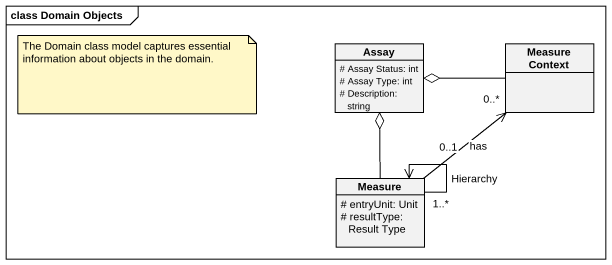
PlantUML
@startuml
mainframe class Domain Objects
hide circle
hide empty members
skinparam classAttributeIconSize 0
class Assay {
  # Assay Status: int
  # Assay Type: int
  # Description: string
}
class "Measure Context" as Measure_Context
class Measure {
  # entryUnit: Unit
  # resultType: Result Type
}
Measure_Context -left-o Assay
Measure -up-o Assay
Measure "0..1" -up-> "0..*" Measure_Context : has
Measure "1..*" --> Measure : Hierarchy
note as N1
  The Domain class model captures essential information about objects in the domain.
end note
@enduml
